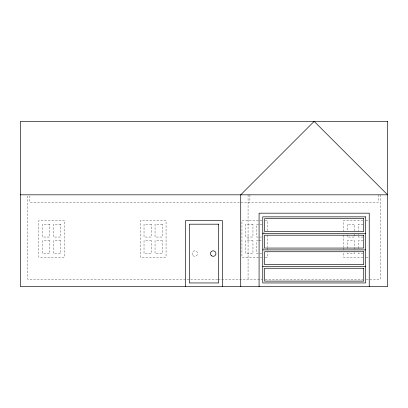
<?xml version="1.0" encoding="UTF-8"?>
<svg xmlns="http://www.w3.org/2000/svg" width="408" height="408" viewBox="0 0 408 408"><rect width="100%" height="100%" fill="white"/><g stroke="black" fill="none" stroke-linecap="round" stroke-linejoin="round"><path stroke-width="0.31" stroke-dasharray="2.04 1.53" d="M262.007 220.524L241.944 220.524L241.944 257.244L262.007 257.244M265.139 220.524L267.648 220.524L267.648 231.285M362.972 220.524L343.536 220.524L343.536 231.285M366.103 220.524L368.613 220.524M262.14 224.196L256.632 224.196L256.632 237.048L263.364 237.048M363.12 224.196L358.224 224.196L358.224 230.928M363.12 237.048L358.224 237.048L358.224 233.988M258.468 240.72L256.632 240.72L256.632 253.572L263.364 253.572M259.08 240.72L262.14 240.72M363.12 240.72L358.224 240.72L358.224 249.288M363.12 253.572L358.224 253.572L358.224 252.348M265.139 257.244L267.648 257.244L267.648 252.18M362.972 257.244L343.536 257.244L343.536 252.18M366.103 257.244L369.24 257.244M217.704 279.276L27.744 279.276L27.744 196.09M218.137 279.276L262.329 279.276M265.225 279.276L363.095 279.276M366.231 279.276L380.256 279.276L380.256 194.82M378.42 194.82L378.42 202.164L29.58 202.164L29.58 196.044M354.552 230.928L354.552 224.196L347.208 224.196L347.208 230.928M354.552 233.988L354.552 237.048L347.208 237.048L347.208 233.988M354.552 249.288L354.552 240.72L347.208 240.72L347.208 249.288M354.552 252.348L354.552 253.572L347.208 253.572L347.208 252.348M343.536 235.084L343.536 247.115M343.536 247.748L343.536 249.645M267.648 235.084L267.648 247.115M267.648 247.748L267.648 249.645M263.976 232.152L263.976 234.6M263.976 248.064L263.976 249.288M249.9 194.82L249.9 202.164M248.064 194.82L248.064 279.276M64.464 220.524L38.76 220.524L38.76 257.244L64.464 257.244L64.464 220.524M166.056 220.524L140.352 220.524L140.352 257.244L166.056 257.244L166.056 220.524M49.776 224.196L42.432 224.196L42.432 237.048L49.776 237.048L49.776 224.196M60.792 224.196L53.448 224.196L53.448 237.048L60.792 237.048L60.792 224.196M151.368 224.196L144.024 224.196L144.024 237.048L151.368 237.048L151.368 224.196M162.384 224.196L155.04 224.196L155.04 237.048L162.384 237.048L162.384 224.196M252.96 224.196L245.616 224.196L245.616 237.048L252.96 237.048L252.96 224.196M49.776 240.72L42.432 240.72L42.432 253.572L49.776 253.572L49.776 240.72M60.792 240.72L53.448 240.72L53.448 253.572L60.792 253.572L60.792 240.72M151.368 240.72L144.024 240.72L144.024 253.572L151.368 253.572L151.368 240.72M162.384 240.72L155.04 240.72L155.04 253.572L162.384 253.572L162.384 240.72M252.96 240.72L245.616 240.72L245.616 253.572L252.96 253.572L252.96 240.72M192.872 255.52A2.754 2.754 0 0 0 197.482 254.286A2.754 2.754 0 0 0 194.106 250.91A2.754 2.754 0 0 0 192.872 255.52"/><path stroke-width="0.61" d="M20.4 194.82L387.6 194.82L314.16 121.38L240.72 194.82L240.72 286.62M262.752 233.376L365.568 233.376M262.752 249.9L365.568 249.9M262.752 266.424L365.568 266.424M369.24 286.62L369.24 213.18L259.08 213.18L259.08 286.62M222.36 286.62L222.36 220.524L185.64 220.524L185.64 286.62M387.6 121.38L20.4 121.38L20.4 286.62L387.6 286.62L387.6 121.38M365.568 216.852L262.752 216.852L262.752 282.948L365.568 282.948L365.568 216.852M363.732 218.688L264.588 218.688L264.588 231.54L363.732 231.54L363.732 218.688M218.688 224.196L189.312 224.196L189.312 282.948L218.688 282.948L218.688 224.196M363.732 235.212L264.588 235.212L264.588 248.064L363.732 248.064L363.732 235.212M363.732 251.736L264.588 251.736L264.588 264.588L363.732 264.588L363.732 251.736M363.732 268.26L264.588 268.26L264.588 281.112L363.732 281.112L363.732 268.26M211.283 255.566A2.754 2.754 0 0 0 215.858 254.22A2.754 2.754 0 0 0 212.4 250.93A2.754 2.754 0 0 0 211.283 255.566"/></g></svg>
